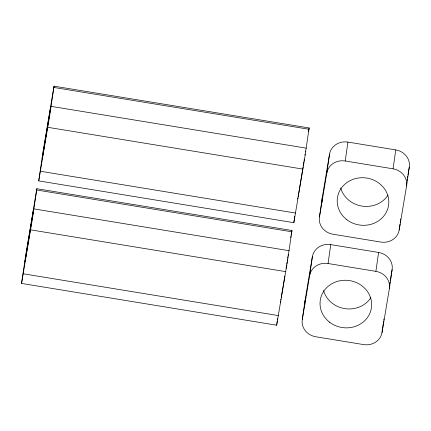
<?xml version="1.0" encoding="UTF-8"?>
<svg xmlns="http://www.w3.org/2000/svg" width="431" height="431" viewBox="0 0 431 431"><rect width="100%" height="100%" fill="white"/><g stroke="black" fill="none" stroke-linecap="round" stroke-linejoin="round"><path stroke-width="0.65" d="M21.55 283.431L26.049 252.932L36.861 188.708L291.981 230.499L287.482 260.997L276.67 325.222L21.55 283.431L32.363 219.207L36.861 188.708M38.736 180.858L43.219 150.397L54.031 86.173L309.151 127.964L304.652 158.463L293.84 222.687L38.72 180.896L49.533 116.672L54.031 86.173M276.67 325.222L276.831 323.934M293.84 222.687L294.75 216.179M305.417 151.89L305.536 151.076M276.928 323.282L277.208 321.327M277.397 320.023L277.586 318.719M302.293 319.5L305.019 300.601L312.378 256.655A16.157 14.853 8.2 0 1 330.776 244.619L378.607 252.458A16.157 14.853 8.2 0 1 392.102 269.714L389.376 288.619L382.017 332.56A16.157 14.853 8.2 0 1 363.624 344.595L315.788 336.762A16.157 14.853 8.2 0 1 302.293 319.5L309.652 275.56L312.378 256.655M319.463 216.965L322.189 198.066L329.543 154.12A16.157 14.853 8.2 0 1 347.941 142.085L395.777 149.918A16.157 14.853 8.2 0 1 409.272 167.18L406.546 186.079L399.187 230.025A16.157 14.853 8.2 0 1 380.788 242.06L332.953 234.227A16.157 14.853 8.2 0 1 319.463 216.965L326.822 173.02L329.543 154.12M309.652 275.56A16.157 14.853 8.2 0 1 328.05 263.519L330.776 244.619M326.822 173.02A16.157 14.853 8.2 0 1 345.22 160.984L347.941 142.085M389.376 288.619A16.157 14.853 8.2 0 0 375.886 271.358L378.607 252.458M406.546 186.079A16.157 14.853 8.2 0 0 393.056 168.823L395.777 149.918M382.017 332.56L383.617 321.483M383.805 320.179L383.994 318.875M399.187 230.025L400.033 224.158M400.221 222.854L400.41 221.55M400.598 220.246L400.787 218.943M288.102 255.427L288.247 254.425M287.698 258.104L287.919 256.65M304.943 155.079L305.089 154.115M286.814 263.761L287.062 262.193M287.245 261.041L287.439 259.78M304.065 160.704L304.313 159.136M286.637 264.887L286.071 268.416M303.623 163.484L303.893 161.787M303.041 167.131L299.782 186.952M303.241 165.881L303.435 164.68M284.837 276.05L283.42 284.654M282.962 287.407L283.232 285.796M282.526 290.009L282.871 287.94M389.355 286.114L389.576 284.799M389.796 283.49L390.012 282.176M390.233 280.867L392.102 269.714M407.074 180.298L407.295 178.984M407.51 177.674L407.731 176.36M407.952 175.051L409.272 167.18M299.351 189.5L299.696 187.469M282.44 290.516L281.637 295.24M290.704 237.578L290.914 236.35M299.243 190.157L298.5 194.467M291.114 235.186L291.469 233.149M281.233 297.579L281.529 295.86M308.467 131.579L308.639 130.615M298.133 196.584L298.311 195.555M280.802 300.014L280.964 299.125M308.785 129.779L309.151 127.964M291.615 232.314L291.981 230.499M297.692 199.025L297.891 197.921M280.365 302.411L280.522 301.56M53.87 87.461L308.989 129.252M51.144 106.365L306.263 148.156M345.22 160.984L393.056 168.823M47.782 127.312L302.901 169.103M40.428 171.258L295.547 213.049M36.7 190.001L291.819 231.792M33.974 208.9L289.093 250.691M328.05 263.519L375.886 271.358M30.617 229.847L285.737 271.638M23.258 273.793L278.378 315.584M370.838 297.67A25.855 23.764 8.2 0 1 344.956 308.644A25.855 23.764 8.2 0 1 323.546 290.483M304.9 304.259A16.157 14.853 8.2 0 1 305.019 300.601M388.002 195.135A25.855 23.764 8.2 0 1 362.126 206.11A25.855 23.764 8.2 0 1 340.716 187.948M322.129 202.193A16.157 14.853 8.2 0 1 322.189 198.066M25.036 261.375L33.392 210.57L25.036 261.375M42.2 158.84L50.556 108.03L42.2 158.84M329.683 322.269A25.855 23.764 8.2 0 0 371.35 308.24A25.855 23.764 8.2 0 0 336.476 281.675A25.855 23.764 8.2 0 0 329.683 322.269M346.853 219.729A25.855 23.764 8.2 0 0 388.514 205.7A25.855 23.764 8.2 0 0 353.646 179.134A25.855 23.764 8.2 0 0 346.853 219.729"/></g></svg>
